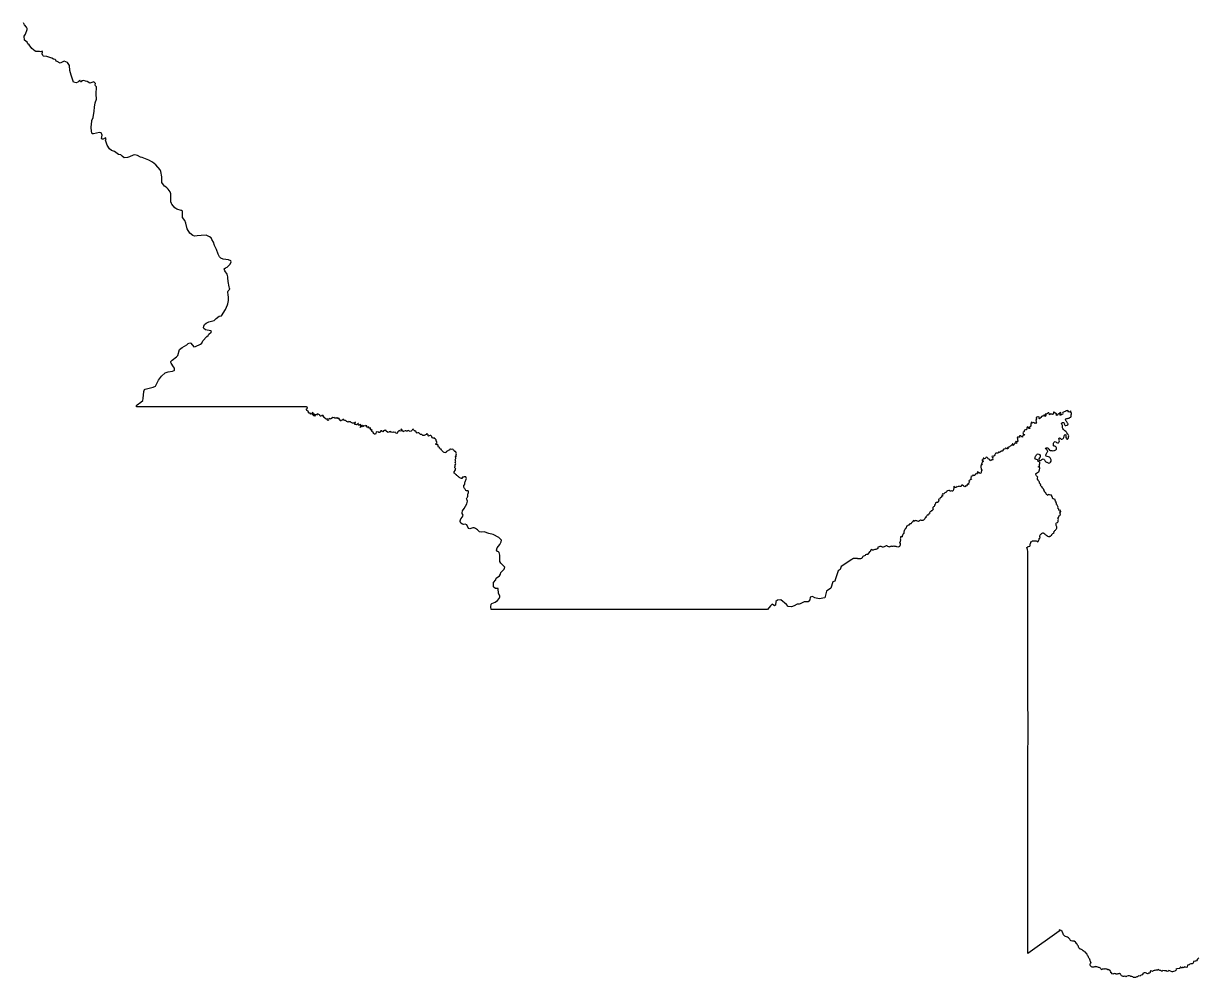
# Model space of a CAD drawing. Extents: x -74 to -34.8, y -33.8 to 5.3.
# Drawn here: x -73.54 to -70.125, y -11.07 to -8.297 of the extents above; entities that cross this region are included whole.
import ezdxf

# ---------------------------------------------------------------- set-up
doc = ezdxf.new("R2010")
doc.units = 0
doc.header["$LTSCALE"] = 2
doc.layers.add('UFEBRASIL', color=7, linetype='Continuous')

msp = doc.modelspace()

# ---------------------------------------------------------------- linework, layer by layer
at = {"layer": 'UFEBRASIL'}
msp.add_lwpolyline([(-70.1242, -11.0128), (-70.1266, -11.0152), (-70.1274, -11.0165), (-70.1305, -11.0211), (-70.1335, -11.0219), (-70.1349, -11.0218), (-70.1396, -11.0226), (-70.1396, -11.0246), (-70.1408, -11.0287), (-70.1432, -11.0298), (-70.147, -11.0301), (-70.1504, -11.0304), (-70.152, -11.0323), (-70.1531, -11.0326), (-70.1569, -11.0336), (-70.158, -11.0399), (-70.1598, -11.0409), (-70.1622, -11.0398), (-70.1651, -11.0385), (-70.1664, -11.041), (-70.1682, -11.0408), (-70.1701, -11.0397), (-70.1718, -11.0412), (-70.1747, -11.041), (-70.1761, -11.0391), (-70.1776, -11.0397), (-70.1794, -11.043), (-70.1814, -11.0436), (-70.1882, -11.0441), (-70.1906, -11.0455), (-70.1897, -11.0476), (-70.1907, -11.0492), (-70.1927, -11.0504), (-70.1938, -11.0509), (-70.1978, -11.0524), (-70.2007, -11.0533), (-70.2014, -11.053), (-70.2059, -11.051), (-70.2084, -11.0505), (-70.2113, -11.0495), (-70.2133, -11.051), (-70.2154, -11.0517), (-70.218, -11.0498), (-70.22, -11.0497), (-70.2227, -11.0505), (-70.2237, -11.0503), (-70.2286, -11.049), (-70.23, -11.0511), (-70.2322, -11.0508), (-70.2345, -11.0494), (-70.2367, -11.0493), (-70.239, -11.0486), (-70.2404, -11.047), (-70.2418, -11.0463), (-70.2444, -11.0481), (-70.246, -11.0487), (-70.2488, -11.0487), (-70.2515, -11.049), (-70.2539, -11.0495), (-70.2562, -11.0501), (-70.2587, -11.0522), (-70.2605, -11.051), (-70.264, -11.0503), (-70.2649, -11.0522), (-70.2655, -11.0548), (-70.2676, -11.0569), (-70.2698, -11.0569), (-70.2709, -11.0587), (-70.2719, -11.0588), (-70.2752, -11.0578), (-70.276, -11.0571), (-70.2792, -11.0559), (-70.282, -11.0558), (-70.2831, -11.0562), (-70.2864, -11.0578), (-70.2869, -11.0586), (-70.2888, -11.0614), (-70.2912, -11.0624), (-70.2932, -11.0637), (-70.2944, -11.0655), (-70.2978, -11.0648), (-70.3004, -11.0661), (-70.3023, -11.0679), (-70.3036, -11.068), (-70.3075, -11.0694), (-70.3108, -11.0695), (-70.3137, -11.0691), (-70.3156, -11.0677), (-70.3181, -11.0671), (-70.3214, -11.0669), (-70.3229, -11.0656), (-70.3251, -11.065), (-70.3277, -11.0647), (-70.3291, -11.0647), (-70.3332, -11.0655), (-70.3351, -11.0672), (-70.3364, -11.0668), (-70.3391, -11.0659), (-70.3415, -11.0663), (-70.344, -11.0662), (-70.346, -11.0652), (-70.3485, -11.0646), (-70.3494, -11.063), (-70.3505, -11.0616), (-70.3517, -11.0594), (-70.354, -11.0583), (-70.3567, -11.0588), (-70.359, -11.0593), (-70.3613, -11.0597), (-70.3638, -11.0598), (-70.3653, -11.0588), (-70.3667, -11.0585), (-70.3697, -11.058), (-70.372, -11.059), (-70.374, -11.0595), (-70.3753, -11.0584), (-70.3773, -11.0564), (-70.3795, -11.0556), (-70.3797, -11.0533), (-70.381, -11.0517), (-70.382, -11.0495), (-70.3831, -11.0479), (-70.3851, -11.0467), (-70.3871, -11.0473), (-70.3881, -11.0469), (-70.391, -11.0451), (-70.393, -11.0452), (-70.3954, -11.0448), (-70.3978, -11.0457), (-70.3993, -11.0442), (-70.4014, -11.0453), (-70.4043, -11.0456), (-70.4057, -11.0469), (-70.4068, -11.0465), (-70.4087, -11.0439), (-70.4099, -11.0425), (-70.4112, -11.0414), (-70.4134, -11.0402), (-70.4154, -11.0409), (-70.4175, -11.0399), (-70.4202, -11.0383), (-70.4222, -11.0382), (-70.4235, -11.0376), (-70.4254, -11.0381), (-70.4269, -11.0381), (-70.4291, -11.0394), (-70.4312, -11.0391), (-70.4335, -11.0392), (-70.4357, -11.0388), (-70.4378, -11.0369), (-70.4389, -11.0357), (-70.44, -11.0324), (-70.4395, -11.0312), (-70.4385, -11.0285), (-70.437, -11.0264), (-70.4382, -11.0243), (-70.4384, -11.0236), (-70.44, -11.0196), (-70.4407, -11.0178), (-70.4411, -11.0162), (-70.4421, -11.0141), (-70.4435, -11.0121), (-70.4444, -11.0101), (-70.4455, -11.0077), (-70.4471, -11.0054), (-70.4479, -11.0038), (-70.4486, -11.002), (-70.4508, -10.9984), (-70.453, -10.9958), (-70.4557, -10.9946), (-70.4569, -10.9938), (-70.4596, -10.9918), (-70.4614, -10.9907), (-70.4632, -10.9896), (-70.4664, -10.9873), (-70.469, -10.987), (-70.4716, -10.9843), (-70.4728, -10.9829), (-70.4732, -10.9803), (-70.474, -10.9784), (-70.476, -10.9754), (-70.4774, -10.9731), (-70.4793, -10.9708), (-70.4809, -10.9681), (-70.4824, -10.9669), (-70.4863, -10.9639), (-70.4887, -10.9642), (-70.4908, -10.9637), (-70.4944, -10.9631), (-70.4967, -10.9618), (-70.498, -10.9599), (-70.499, -10.9578), (-70.5007, -10.9563), (-70.5024, -10.9547), (-70.5051, -10.9523), (-70.5085, -10.9518), (-70.5116, -10.9506), (-70.5137, -10.9492), (-70.5173, -10.9454), (-70.5185, -10.9431), (-70.5201, -10.9375), (-70.5211, -10.9354), (-70.5245, -10.9331), (-70.5265, -10.9319), (-70.5279, -10.9316), (-70.5294, -10.9311), (-70.5301, -10.9348), (-70.621, -10.9996), (-70.6209, -10.9107), (-70.6209, -10.8215), (-70.6209, -10.8111), (-70.6209, -10.7148), (-70.6209, -10.7064), (-70.6206, -10.5074), (-70.6206, -10.5), (-70.6205, -10.425), (-70.6203, -10.3636), (-70.6211, -10.2284), (-70.6209, -10.0955), (-70.6206, -10.0815), (-70.6206, -10.0793), (-70.6211, -9.8309), (-70.622, -9.8271), (-70.6222, -9.8261), (-70.6224, -9.8233), (-70.6236, -9.8204), (-70.6216, -9.8192), (-70.6198, -9.8174), (-70.6188, -9.817), (-70.6148, -9.8161), (-70.6144, -9.8146), (-70.6142, -9.8101), (-70.6128, -9.8084), (-70.6126, -9.8059), (-70.6117, -9.8039), (-70.6095, -9.8021), (-70.6069, -9.8007), (-70.6043, -9.8003), (-70.6001, -9.8003), (-70.5968, -9.801), (-70.5951, -9.802), (-70.5928, -9.8036), (-70.5907, -9.803), (-70.5899, -9.8011), (-70.5891, -9.7981), (-70.5881, -9.7964), (-70.5875, -9.7942), (-70.5856, -9.7932), (-70.5852, -9.7903), (-70.5856, -9.7886), (-70.5857, -9.7861), (-70.584, -9.7825), (-70.5822, -9.7809), (-70.5807, -9.7795), (-70.5789, -9.7786), (-70.5777, -9.7772), (-70.5759, -9.7774), (-70.5741, -9.7786), (-70.5717, -9.7805), (-70.5707, -9.7822), (-70.569, -9.7834), (-70.5663, -9.785), (-70.5643, -9.7856), (-70.5632, -9.7872), (-70.5607, -9.7885), (-70.559, -9.7889), (-70.5566, -9.7873), (-70.5545, -9.7866), (-70.5533, -9.785), (-70.5515, -9.7837), (-70.5509, -9.7824), (-70.5478, -9.779), (-70.5466, -9.7784), (-70.5447, -9.777), (-70.5451, -9.7748), (-70.5433, -9.7729), (-70.5419, -9.771), (-70.5402, -9.7698), (-70.539, -9.7673), (-70.5373, -9.7659), (-70.5361, -9.7642), (-70.5362, -9.7622), (-70.5362, -9.7597), (-70.5373, -9.7578), (-70.5384, -9.7558), (-70.5388, -9.7536), (-70.5391, -9.7517), (-70.5387, -9.7493), (-70.5373, -9.7484), (-70.5348, -9.747), (-70.5335, -9.7456), (-70.5318, -9.7444), (-70.5326, -9.7422), (-70.5323, -9.7401), (-70.5316, -9.7382), (-70.5326, -9.7362), (-70.534, -9.7346), (-70.533, -9.7327), (-70.531, -9.732), (-70.531, -9.7302), (-70.5293, -9.7286), (-70.5288, -9.7264), (-70.5269, -9.7256), (-70.5259, -9.7236), (-70.527, -9.7218), (-70.5272, -9.7196), (-70.5286, -9.7173), (-70.5272, -9.7155), (-70.5254, -9.7159), (-70.5257, -9.713), (-70.5272, -9.7118), (-70.5288, -9.7123), (-70.5307, -9.7114), (-70.5306, -9.7086), (-70.5329, -9.7064), (-70.5337, -9.7061), (-70.5331, -9.7027), (-70.5333, -9.701), (-70.5346, -9.6988), (-70.5351, -9.6966), (-70.5367, -9.6952), (-70.5374, -9.6946), (-70.5377, -9.6918), (-70.5384, -9.6892), (-70.5389, -9.6879), (-70.5404, -9.6849), (-70.5412, -9.6828), (-70.5418, -9.6808), (-70.5439, -9.6798), (-70.5461, -9.6783), (-70.5477, -9.6789), (-70.5491, -9.6763), (-70.5495, -9.6742), (-70.5511, -9.6717), (-70.5508, -9.6698), (-70.5525, -9.6676), (-70.5542, -9.6679), (-70.5565, -9.6668), (-70.5584, -9.6678), (-70.5595, -9.666), (-70.5616, -9.6668), (-70.5631, -9.6685), (-70.5651, -9.6672), (-70.5662, -9.6659), (-70.5677, -9.6637), (-70.5687, -9.6615), (-70.5704, -9.66), (-70.5711, -9.658), (-70.5729, -9.6566), (-70.5728, -9.6548), (-70.5746, -9.654), (-70.5741, -9.6522), (-70.5747, -9.6503), (-70.5762, -9.6495), (-70.5775, -9.648), (-70.5787, -9.6468), (-70.579, -9.6437), (-70.5808, -9.6426), (-70.5823, -9.6413), (-70.5842, -9.6403), (-70.5846, -9.6384), (-70.5831, -9.6371), (-70.5854, -9.6348), (-70.5868, -9.633), (-70.587, -9.6299), (-70.5883, -9.6285), (-70.5887, -9.6268), (-70.5907, -9.6255), (-70.5911, -9.6233), (-70.5928, -9.622), (-70.593, -9.6209), (-70.5927, -9.6175), (-70.5918, -9.6152), (-70.5925, -9.6143), (-70.5958, -9.6118), (-70.5969, -9.6096), (-70.5971, -9.6076), (-70.5974, -9.6051), (-70.597, -9.6048), (-70.5939, -9.6042), (-70.5941, -9.6025), (-70.5923, -9.6023), (-70.5911, -9.6011), (-70.5889, -9.5997), (-70.5878, -9.5972), (-70.5873, -9.5947), (-70.5872, -9.5924), (-70.5858, -9.5905), (-70.5857, -9.5882), (-70.587, -9.5863), (-70.5902, -9.5865), (-70.5901, -9.5848), (-70.5872, -9.5844), (-70.5868, -9.5826), (-70.5867, -9.5802), (-70.587, -9.579), (-70.5859, -9.5759), (-70.5859, -9.5731), (-70.5877, -9.5709), (-70.5898, -9.5698), (-70.5918, -9.5675), (-70.5932, -9.5656), (-70.5955, -9.5639), (-70.5981, -9.5635), (-70.6001, -9.5622), (-70.5997, -9.5602), (-70.5993, -9.558), (-70.5983, -9.5548), (-70.5969, -9.5524), (-70.5952, -9.5503), (-70.5935, -9.5489), (-70.5905, -9.5479), (-70.5891, -9.5484), (-70.587, -9.5498), (-70.5854, -9.5522), (-70.5847, -9.5545), (-70.5854, -9.5572), (-70.5869, -9.5592), (-70.5887, -9.5622), (-70.5892, -9.5646), (-70.5882, -9.5663), (-70.5861, -9.5671), (-70.584, -9.5671), (-70.582, -9.5661), (-70.5802, -9.5647), (-70.5766, -9.5627), (-70.5745, -9.5632), (-70.573, -9.5644), (-70.5722, -9.5657), (-70.5704, -9.5687), (-70.5686, -9.5707), (-70.5667, -9.572), (-70.5655, -9.5725), (-70.5595, -9.5746), (-70.5572, -9.5741), (-70.5559, -9.5727), (-70.5551, -9.5719), (-70.5533, -9.5695), (-70.5531, -9.5684), (-70.5532, -9.5655), (-70.5537, -9.5633), (-70.5555, -9.5594), (-70.5567, -9.558), (-70.5583, -9.5572), (-70.5609, -9.5566), (-70.565, -9.556), (-70.5672, -9.555), (-70.5685, -9.553), (-70.5686, -9.5513), (-70.5679, -9.5488), (-70.5669, -9.547), (-70.5654, -9.5446), (-70.5647, -9.5425), (-70.5629, -9.541), (-70.5634, -9.5389), (-70.5642, -9.5369), (-70.5658, -9.5355), (-70.5679, -9.5346), (-70.5699, -9.5322), (-70.5686, -9.5307), (-70.5668, -9.53), (-70.5634, -9.5299), (-70.5622, -9.5317), (-70.5608, -9.5332), (-70.5601, -9.5341), (-70.5578, -9.5371), (-70.5557, -9.5381), (-70.5533, -9.5383), (-70.5509, -9.5386), (-70.549, -9.5389), (-70.5456, -9.5385), (-70.543, -9.5377), (-70.5396, -9.5359), (-70.5377, -9.5338), (-70.5371, -9.5318), (-70.5373, -9.53), (-70.5381, -9.5283), (-70.54, -9.5266), (-70.5423, -9.5254), (-70.5441, -9.5253), (-70.5463, -9.5241), (-70.5466, -9.5216), (-70.5467, -9.519), (-70.5463, -9.517), (-70.5453, -9.5147), (-70.5438, -9.5129), (-70.5417, -9.5123), (-70.5395, -9.5129), (-70.5371, -9.5144), (-70.5342, -9.5155), (-70.5319, -9.5155), (-70.5303, -9.5143), (-70.5294, -9.5125), (-70.5291, -9.51), (-70.5294, -9.5081), (-70.5296, -9.5066), (-70.5303, -9.5033), (-70.5289, -9.5017), (-70.5266, -9.5018), (-70.5257, -9.5035), (-70.5239, -9.5052), (-70.5218, -9.5052), (-70.519, -9.5041), (-70.5174, -9.5025), (-70.5158, -9.5), (-70.5156, -9.4969), (-70.5145, -9.4935), (-70.5123, -9.4917), (-70.5107, -9.4924), (-70.5104, -9.4949), (-70.5107, -9.4975), (-70.5101, -9.5), (-70.5085, -9.5029), (-70.507, -9.5051), (-70.5051, -9.5048), (-70.5038, -9.5029), (-70.5031, -9.5011), (-70.5027, -9.4985), (-70.502, -9.4959), (-70.5026, -9.4934), (-70.5033, -9.4923), (-70.5045, -9.4907), (-70.5075, -9.4868), (-70.5087, -9.4852), (-70.5108, -9.4831), (-70.5129, -9.4808), (-70.515, -9.4792), (-70.5171, -9.4773), (-70.5195, -9.4746), (-70.5205, -9.4721), (-70.5205, -9.471), (-70.5205, -9.4683), (-70.5204, -9.4651), (-70.5219, -9.4617), (-70.5229, -9.4591), (-70.5213, -9.4577), (-70.5198, -9.4572), (-70.5171, -9.4569), (-70.5147, -9.4583), (-70.5149, -9.4604), (-70.5147, -9.4627), (-70.5136, -9.4648), (-70.5123, -9.4652), (-70.5101, -9.4651), (-70.5066, -9.4648), (-70.5049, -9.4635), (-70.5039, -9.4609), (-70.5052, -9.4587), (-70.5066, -9.457), (-70.5079, -9.455), (-70.5093, -9.453), (-70.5103, -9.4512), (-70.5114, -9.4481), (-70.5101, -9.4457), (-70.5077, -9.4452), (-70.5055, -9.445), (-70.5032, -9.4445), (-70.5009, -9.4439), (-70.4983, -9.4427), (-70.4963, -9.441), (-70.4947, -9.4386), (-70.4945, -9.4363), (-70.4944, -9.4338), (-70.4942, -9.4323), (-70.4941, -9.4289), (-70.4959, -9.4276), (-70.495, -9.4255), (-70.4961, -9.4235), (-70.4974, -9.4248), (-70.4988, -9.4256), (-70.5016, -9.4265), (-70.5036, -9.4255), (-70.5028, -9.4232), (-70.5053, -9.4222), (-70.5074, -9.4231), (-70.5091, -9.4233), (-70.5112, -9.4241), (-70.5123, -9.4251), (-70.5155, -9.426), (-70.5167, -9.4272), (-70.5192, -9.4277), (-70.5199, -9.4296), (-70.519, -9.4318), (-70.5204, -9.4334), (-70.5238, -9.434), (-70.525, -9.436), (-70.5268, -9.435), (-70.5271, -9.4325), (-70.5254, -9.4308), (-70.5244, -9.4285), (-70.5266, -9.4274), (-70.5283, -9.43), (-70.5304, -9.4312), (-70.5328, -9.4329), (-70.5341, -9.4341), (-70.5366, -9.4362), (-70.538, -9.4353), (-70.5369, -9.433), (-70.5378, -9.4311), (-70.5398, -9.4304), (-70.5425, -9.4291), (-70.544, -9.4267), (-70.5462, -9.4264), (-70.5466, -9.4274), (-70.5466, -9.4294), (-70.5477, -9.4325), (-70.5495, -9.4339), (-70.5506, -9.4324), (-70.5526, -9.433), (-70.5541, -9.4316), (-70.556, -9.4322), (-70.5574, -9.4341), (-70.5577, -9.4325), (-70.5592, -9.431), (-70.5597, -9.4289), (-70.5619, -9.4288), (-70.5627, -9.4308), (-70.5648, -9.4305), (-70.566, -9.4321), (-70.5672, -9.433), (-70.5701, -9.4326), (-70.5696, -9.434), (-70.5688, -9.4371), (-70.5705, -9.439), (-70.5712, -9.4379), (-70.5724, -9.4354), (-70.5745, -9.4351), (-70.5755, -9.4376), (-70.5773, -9.4383), (-70.5795, -9.4381), (-70.581, -9.4395), (-70.5832, -9.4419), (-70.5853, -9.4437), (-70.5871, -9.4457), (-70.5889, -9.4446), (-70.5871, -9.4435), (-70.5878, -9.4417), (-70.5905, -9.4403), (-70.5922, -9.44), (-70.5947, -9.4411), (-70.5963, -9.4427), (-70.5964, -9.4453), (-70.5951, -9.4459), (-70.596, -9.4468), (-70.5966, -9.4484), (-70.5974, -9.4509), (-70.596, -9.4524), (-70.5963, -9.4542), (-70.5964, -9.4562), (-70.5957, -9.4581), (-70.5976, -9.4597), (-70.5991, -9.4578), (-70.6006, -9.4592), (-70.6023, -9.4581), (-70.6045, -9.4564), (-70.6054, -9.4586), (-70.6073, -9.4578), (-70.6095, -9.456), (-70.6115, -9.4568), (-70.611, -9.4593), (-70.6117, -9.4609), (-70.6126, -9.4629), (-70.6121, -9.4648), (-70.6117, -9.4676), (-70.6128, -9.4681), (-70.6162, -9.47), (-70.6161, -9.4712), (-70.6152, -9.4742), (-70.6171, -9.474), (-70.619, -9.4714), (-70.6209, -9.4694), (-70.6225, -9.47), (-70.6236, -9.4722), (-70.6236, -9.4743), (-70.624, -9.4765), (-70.6254, -9.4779), (-70.6275, -9.4783), (-70.6309, -9.4789), (-70.6317, -9.4806), (-70.6315, -9.4823), (-70.6323, -9.485), (-70.6347, -9.4851), (-70.6354, -9.487), (-70.6348, -9.4892), (-70.633, -9.491), (-70.631, -9.4918), (-70.6312, -9.4938), (-70.6333, -9.4942), (-70.6351, -9.494), (-70.6362, -9.4974), (-70.6361, -9.4998), (-70.638, -9.4986), (-70.6392, -9.4975), (-70.6413, -9.4957), (-70.6438, -9.4953), (-70.6459, -9.4961), (-70.6448, -9.4975), (-70.644, -9.4998), (-70.6459, -9.4991), (-70.649, -9.499), (-70.6508, -9.4995), (-70.6522, -9.5008), (-70.6505, -9.5036), (-70.6504, -9.5071), (-70.6501, -9.5102), (-70.651, -9.5125), (-70.6529, -9.5137), (-70.6538, -9.5122), (-70.6548, -9.5112), (-70.6565, -9.5142), (-70.6551, -9.5152), (-70.6538, -9.5173), (-70.6555, -9.5171), (-70.6576, -9.5157), (-70.659, -9.5172), (-70.6606, -9.5206), (-70.6623, -9.5226), (-70.6635, -9.5241), (-70.6641, -9.5213), (-70.6635, -9.5184), (-70.6652, -9.5192), (-70.666, -9.521), (-70.6681, -9.5222), (-70.67, -9.5243), (-70.6718, -9.5257), (-70.6733, -9.5266), (-70.674, -9.5273), (-70.6761, -9.5287), (-70.6773, -9.5287), (-70.6807, -9.5305), (-70.6783, -9.5313), (-70.6789, -9.5331), (-70.6811, -9.5335), (-70.6825, -9.5323), (-70.6847, -9.5312), (-70.6858, -9.5318), (-70.688, -9.5337), (-70.6882, -9.5353), (-70.6913, -9.5343), (-70.6928, -9.5353), (-70.6928, -9.5361), (-70.6935, -9.5387), (-70.6954, -9.5398), (-70.6981, -9.5398), (-70.7002, -9.5406), (-70.7016, -9.5438), (-70.703, -9.5431), (-70.7054, -9.5422), (-70.7058, -9.5443), (-70.7063, -9.545), (-70.7092, -9.546), (-70.7112, -9.5461), (-70.7135, -9.5455), (-70.7151, -9.5467), (-70.7167, -9.5511), (-70.7187, -9.5538), (-70.7209, -9.5546), (-70.7223, -9.556), (-70.7247, -9.5547), (-70.7254, -9.5562), (-70.7231, -9.5568), (-70.7228, -9.5586), (-70.7239, -9.561), (-70.7226, -9.5629), (-70.7248, -9.566), (-70.7267, -9.5655), (-70.7283, -9.5669), (-70.7306, -9.5679), (-70.731, -9.5651), (-70.734, -9.5635), (-70.7363, -9.5622), (-70.7371, -9.5601), (-70.739, -9.558), (-70.7422, -9.5578), (-70.7429, -9.5597), (-70.7449, -9.561), (-70.7472, -9.5622), (-70.749, -9.5607), (-70.7507, -9.5602), (-70.7509, -9.5606), (-70.7513, -9.564), (-70.7521, -9.5655), (-70.7547, -9.567), (-70.7531, -9.5676), (-70.7514, -9.5677), (-70.75, -9.5692), (-70.7525, -9.5713), (-70.7539, -9.5736), (-70.7552, -9.5762), (-70.753, -9.579), (-70.7544, -9.5791), (-70.7572, -9.5797), (-70.7559, -9.5826), (-70.7571, -9.583), (-70.7572, -9.584), (-70.7571, -9.5856), (-70.7574, -9.5879), (-70.756, -9.5898), (-70.7561, -9.5928), (-70.7548, -9.5955), (-70.7558, -9.5983), (-70.7567, -9.6001), (-70.7569, -9.6023), (-70.7573, -9.604), (-70.7595, -9.6047), (-70.7615, -9.6031), (-70.7641, -9.6021), (-70.7671, -9.6), (-70.7677, -9.6021), (-70.7664, -9.6044), (-70.7673, -9.6064), (-70.7698, -9.6059), (-70.774, -9.607), (-70.7743, -9.6091), (-70.776, -9.611), (-70.7774, -9.6105), (-70.7799, -9.6093), (-70.782, -9.6115), (-70.7838, -9.6125), (-70.7867, -9.6137), (-70.786, -9.6158), (-70.7868, -9.6177), (-70.7872, -9.6196), (-70.7851, -9.6202), (-70.7848, -9.6223), (-70.7864, -9.6213), (-70.7876, -9.6227), (-70.7893, -9.624), (-70.7917, -9.6252), (-70.7922, -9.6276), (-70.79, -9.6292), (-70.791, -9.6313), (-70.7925, -9.6322), (-70.7936, -9.6336), (-70.7931, -9.6373), (-70.7954, -9.6358), (-70.7965, -9.6361), (-70.7987, -9.6405), (-70.8002, -9.6413), (-70.8022, -9.641), (-70.8042, -9.6436), (-70.8056, -9.6426), (-70.8078, -9.6412), (-70.8107, -9.6392), (-70.8133, -9.6389), (-70.8137, -9.6412), (-70.8153, -9.6424), (-70.8169, -9.6426), (-70.8187, -9.6432), (-70.8212, -9.6419), (-70.8226, -9.643), (-70.825, -9.6439), (-70.8273, -9.6431), (-70.8278, -9.6444), (-70.8288, -9.6456), (-70.8317, -9.6457), (-70.8338, -9.6436), (-70.8359, -9.6422), (-70.8357, -9.6438), (-70.8356, -9.6461), (-70.8363, -9.6487), (-70.8367, -9.6502), (-70.8369, -9.6529), (-70.8385, -9.6559), (-70.8411, -9.6563), (-70.8426, -9.655), (-70.8452, -9.6565), (-70.8468, -9.6561), (-70.8481, -9.6544), (-70.8507, -9.654), (-70.8544, -9.6557), (-70.8562, -9.6567), (-70.8572, -9.6584), (-70.8578, -9.6599), (-70.8606, -9.6604), (-70.8623, -9.6615), (-70.8641, -9.6635), (-70.866, -9.6648), (-70.8689, -9.6643), (-70.87, -9.6664), (-70.8691, -9.6687), (-70.8685, -9.6704), (-70.8715, -9.6712), (-70.8722, -9.6742), (-70.8741, -9.6744), (-70.8757, -9.676), (-70.8768, -9.6779), (-70.8773, -9.6802), (-70.8793, -9.6797), (-70.8805, -9.6808), (-70.8799, -9.6832), (-70.8814, -9.6847), (-70.8803, -9.6861), (-70.8807, -9.6876), (-70.8831, -9.6892), (-70.8849, -9.689), (-70.8874, -9.6888), (-70.8888, -9.6905), (-70.8894, -9.6926), (-70.8904, -9.6944), (-70.8917, -9.6968), (-70.8918, -9.6986), (-70.8932, -9.7005), (-70.8946, -9.7019), (-70.897, -9.7033), (-70.8974, -9.7063), (-70.8973, -9.7075), (-70.896, -9.7094), (-70.8977, -9.7116), (-70.8995, -9.7132), (-70.9016, -9.7133), (-70.9031, -9.715), (-70.9045, -9.7164), (-70.9063, -9.7179), (-70.9056, -9.7198), (-70.9072, -9.7208), (-70.9086, -9.7225), (-70.9098, -9.7248), (-70.9107, -9.7265), (-70.9114, -9.7252), (-70.9131, -9.7261), (-70.9141, -9.7282), (-70.9157, -9.7292), (-70.9171, -9.7309), (-70.9178, -9.7333), (-70.919, -9.734), (-70.9207, -9.7367), (-70.9225, -9.7382), (-70.9228, -9.7393), (-70.924, -9.7406), (-70.9258, -9.7416), (-70.9279, -9.7416), (-70.9301, -9.7415), (-70.933, -9.7409), (-70.9356, -9.7422), (-70.9373, -9.7434), (-70.9391, -9.744), (-70.9412, -9.7432), (-70.9433, -9.7424), (-70.9458, -9.7422), (-70.9481, -9.742), (-70.9492, -9.7437), (-70.9507, -9.7434), (-70.9522, -9.7419), (-70.9542, -9.7425), (-70.955, -9.7456), (-70.9574, -9.7465), (-70.959, -9.7484), (-70.9602, -9.7502), (-70.9611, -9.7525), (-70.9623, -9.7515), (-70.9637, -9.7512), (-70.9653, -9.7527), (-70.9655, -9.7549), (-70.9675, -9.7553), (-70.9695, -9.7558), (-70.9702, -9.7575), (-70.9716, -9.758), (-70.9738, -9.7584), (-70.9748, -9.7616), (-70.9756, -9.7646), (-70.9777, -9.7661), (-70.9787, -9.7683), (-70.9803, -9.7706), (-70.9807, -9.7726), (-70.981, -9.7749), (-70.9817, -9.777), (-70.9817, -9.779), (-70.9831, -9.7807), (-70.9845, -9.7823), (-70.9852, -9.7853), (-70.9857, -9.7869), (-70.9858, -9.789), (-70.9878, -9.7897), (-70.9891, -9.7882), (-70.9911, -9.7887), (-70.9909, -9.7908), (-70.9907, -9.7927), (-70.9918, -9.7952), (-70.9913, -9.797), (-70.9913, -9.7994), (-70.9916, -9.8014), (-70.9922, -9.8036), (-70.9938, -9.805), (-70.9936, -9.8055), (-70.9916, -9.8087), (-70.9915, -9.8114), (-70.9915, -9.8126), (-70.9928, -9.8154), (-70.9937, -9.8171), (-70.9961, -9.8177), (-70.9988, -9.8188), (-71.0013, -9.8179), (-71.0032, -9.8167), (-71.0056, -9.8172), (-71.007, -9.8171), (-71.0096, -9.8162), (-71.0107, -9.8164), (-71.0136, -9.8175), (-71.0161, -9.817), (-71.0178, -9.8162), (-71.0198, -9.8169), (-71.021, -9.8186), (-71.023, -9.8181), (-71.0248, -9.818), (-71.0273, -9.8173), (-71.0289, -9.8162), (-71.0307, -9.815), (-71.0329, -9.815), (-71.0349, -9.8161), (-71.0366, -9.8175), (-71.0385, -9.8181), (-71.0409, -9.819), (-71.0434, -9.8192), (-71.0452, -9.8178), (-71.0473, -9.8173), (-71.0495, -9.8168), (-71.0515, -9.8168), (-71.0534, -9.8179), (-71.0565, -9.8195), (-71.0567, -9.8215), (-71.0573, -9.823), (-71.0598, -9.8247), (-71.0623, -9.8254), (-71.0639, -9.8254), (-71.0657, -9.8259), (-71.0682, -9.827), (-71.0704, -9.8277), (-71.0727, -9.8274), (-71.0744, -9.8262), (-71.076, -9.8272), (-71.0777, -9.8277), (-71.0784, -9.8302), (-71.0795, -9.8314), (-71.0812, -9.8329), (-71.0826, -9.8355), (-71.0839, -9.8367), (-71.086, -9.8397), (-71.0873, -9.8399), (-71.0901, -9.8405), (-71.0929, -9.8416), (-71.094, -9.843), (-71.096, -9.8442), (-71.0986, -9.8452), (-71.1002, -9.8461), (-71.1016, -9.8483), (-71.1022, -9.8501), (-71.103, -9.8521), (-71.1055, -9.8524), (-71.1072, -9.8526), (-71.1098, -9.8531), (-71.1136, -9.8527), (-71.1152, -9.8525), (-71.1164, -9.8524), (-71.1202, -9.8517), (-71.1224, -9.8515), (-71.1255, -9.8517), (-71.129, -9.8523), (-71.1299, -9.8525), (-71.1324, -9.8549), (-71.163, -9.8753), (-71.1662, -9.884), (-71.1717, -9.8881), (-71.1801, -9.9108), (-71.1814, -9.9175), (-71.1874, -9.9197), (-71.1939, -9.9382), (-71.2057, -9.9472), (-71.2108, -9.9664), (-71.2275, -9.9693), (-71.2404, -9.9665), (-71.2466, -9.962), (-71.2531, -9.9639), (-71.2547, -9.9717), (-71.2591, -9.9781), (-71.2711, -9.9783), (-71.2823, -9.984), (-71.2855, -9.9851), (-71.2916, -9.9849), (-71.2997, -9.9892), (-71.308, -9.992), (-71.3177, -9.9912), (-71.3226, -9.9857), (-71.3389, -9.972), (-71.3485, -9.9731), (-71.3529, -9.9766), (-71.3547, -9.988), (-71.3574, -9.9895), (-71.364, -9.985), (-71.3689, -9.9897), (-71.3774, -10), (-71.4319, -10), (-71.5856, -10), (-71.6582, -10), (-71.6772, -10), (-71.6803, -10), (-71.7192, -10), (-71.7922, -10), (-71.8372, -10), (-71.9708, -10), (-72.0239, -10), (-72.1805, -10), (-72.1816, -9.992), (-72.1807, -9.9848), (-72.1789, -9.9831), (-72.1696, -9.9787), (-72.1624, -9.9741), (-72.1575, -9.9686), (-72.1557, -9.9636), (-72.1558, -9.9605), (-72.1599, -9.9534), (-72.1607, -9.9395), (-72.1683, -9.9392), (-72.1725, -9.936), (-72.1736, -9.9339), (-72.1744, -9.9288), (-72.1741, -9.9216), (-72.1674, -9.9143), (-72.1663, -9.9095), (-72.1567, -9.9022), (-72.154, -9.8978), (-72.1524, -9.893), (-72.1428, -9.8826), (-72.1407, -9.8775), (-72.1522, -9.8653), (-72.1551, -9.8605), (-72.156, -9.8549), (-72.1551, -9.8422), (-72.1576, -9.8348), (-72.1594, -9.8324), (-72.1621, -9.8317), (-72.1655, -9.828), (-72.1638, -9.8205), (-72.1553, -9.8116), (-72.1517, -9.804), (-72.151, -9.7989), (-72.1529, -9.7968), (-72.158, -9.7912), (-72.1753, -9.7819), (-72.1871, -9.7795), (-72.2014, -9.774), (-72.2091, -9.7754), (-72.2145, -9.774), (-72.2209, -9.7687), (-72.2263, -9.7651), (-72.2304, -9.7633), (-72.2341, -9.7632), (-72.2432, -9.7657), (-72.2454, -9.7646), (-72.2486, -9.7605), (-72.2516, -9.7538), (-72.2562, -9.7522), (-72.2616, -9.7529), (-72.2643, -9.7523), (-72.2687, -9.7494), (-72.2709, -9.7448), (-72.2707, -9.7422), (-72.269, -9.7371), (-72.2641, -9.7309), (-72.2619, -9.7261), (-72.2647, -9.7216), (-72.2651, -9.7189), (-72.2639, -9.7131), (-72.2595, -9.7065), (-72.2512, -9.6931), (-72.2498, -9.6855), (-72.2503, -9.6828), (-72.2526, -9.6787), (-72.2501, -9.675), (-72.2493, -9.6733), (-72.2487, -9.6706), (-72.249, -9.6684), (-72.2487, -9.6654), (-72.2476, -9.6628), (-72.2468, -9.6606), (-72.2462, -9.6572), (-72.2478, -9.6556), (-72.2499, -9.6553), (-72.2523, -9.6555), (-72.2544, -9.6541), (-72.255, -9.652), (-72.2565, -9.6506), (-72.2579, -9.6485), (-72.2588, -9.6464), (-72.2601, -9.645), (-72.2602, -9.6431), (-72.2605, -9.6409), (-72.2598, -9.6392), (-72.2578, -9.6377), (-72.2572, -9.6354), (-72.2577, -9.633), (-72.2574, -9.6309), (-72.2564, -9.6288), (-72.2557, -9.6264), (-72.2543, -9.6244), (-72.2532, -9.6217), (-72.2529, -9.6196), (-72.2532, -9.6175), (-72.2548, -9.6149), (-72.2571, -9.6147), (-72.2597, -9.6143), (-72.2614, -9.6154), (-72.2641, -9.6152), (-72.2647, -9.6167), (-72.2654, -9.6195), (-72.2672, -9.6198), (-72.2698, -9.6189), (-72.2715, -9.6176), (-72.2737, -9.6163), (-72.2752, -9.6146), (-72.2767, -9.6133), (-72.2784, -9.6117), (-72.2801, -9.6103), (-72.2812, -9.6084), (-72.2833, -9.6086), (-72.2843, -9.6072), (-72.2854, -9.6062), (-72.287, -9.604), (-72.2888, -9.6012), (-72.2882, -9.5999), (-72.2853, -9.5964), (-72.2846, -9.5947), (-72.2857, -9.5925), (-72.2838, -9.5919), (-72.284, -9.5901), (-72.2862, -9.5886), (-72.286, -9.5868), (-72.2858, -9.584), (-72.2851, -9.5815), (-72.286, -9.5794), (-72.2843, -9.5789), (-72.2838, -9.5769), (-72.2843, -9.5752), (-72.2853, -9.5724), (-72.2834, -9.5712), (-72.2842, -9.5693), (-72.2847, -9.5673), (-72.2854, -9.5651), (-72.2842, -9.5637), (-72.2831, -9.5612), (-72.2831, -9.5591), (-72.2843, -9.5576), (-72.2845, -9.5557), (-72.282, -9.5538), (-72.2835, -9.5525), (-72.2826, -9.5505), (-72.2819, -9.5482), (-72.2825, -9.546), (-72.2827, -9.5437), (-72.283, -9.5416), (-72.2844, -9.5401), (-72.286, -9.5421), (-72.287, -9.5405), (-72.2882, -9.5386), (-72.2898, -9.5369), (-72.2915, -9.5353), (-72.2945, -9.5347), (-72.2965, -9.5348), (-72.2985, -9.5338), (-72.3004, -9.534), (-72.3017, -9.5356), (-72.3022, -9.5372), (-72.3056, -9.5383), (-72.3066, -9.5401), (-72.3087, -9.5397), (-72.3109, -9.5408), (-72.3119, -9.5421), (-72.3125, -9.5447), (-72.313, -9.5446), (-72.3169, -9.5441), (-72.3192, -9.5427), (-72.3216, -9.5411), (-72.3235, -9.5395), (-72.3254, -9.5372), (-72.3262, -9.5342), (-72.3283, -9.5346), (-72.3292, -9.5333), (-72.3299, -9.5312), (-72.3316, -9.5284), (-72.3335, -9.5285), (-72.3345, -9.5267), (-72.3348, -9.5251), (-72.3349, -9.5226), (-72.3364, -9.5207), (-72.3386, -9.522), (-72.3397, -9.5203), (-72.3418, -9.5205), (-72.3413, -9.5186), (-72.3401, -9.5167), (-72.3382, -9.5157), (-72.3387, -9.5136), (-72.3389, -9.5118), (-72.3409, -9.5111), (-72.3407, -9.5091), (-72.3405, -9.5068), (-72.3421, -9.5052), (-72.3455, -9.5037), (-72.3459, -9.5016), (-72.348, -9.5027), (-72.3497, -9.5027), (-72.3524, -9.5009), (-72.353, -9.4988), (-72.3533, -9.4977), (-72.3544, -9.4962), (-72.3565, -9.4945), (-72.3584, -9.4943), (-72.361, -9.4952), (-72.3626, -9.4965), (-72.3638, -9.4953), (-72.3642, -9.4925), (-72.3657, -9.4908), (-72.3682, -9.4889), (-72.3698, -9.4913), (-72.3717, -9.4927), (-72.3737, -9.4935), (-72.3758, -9.4943), (-72.3777, -9.4949), (-72.3794, -9.4943), (-72.381, -9.4923), (-72.3826, -9.4913), (-72.3842, -9.4917), (-72.387, -9.4915), (-72.3879, -9.4896), (-72.3898, -9.4879), (-72.3912, -9.4865), (-72.3937, -9.4867), (-72.3962, -9.4882), (-72.3975, -9.4867), (-72.3985, -9.4838), (-72.3998, -9.4822), (-72.4031, -9.4823), (-72.403, -9.4805), (-72.4041, -9.4786), (-72.406, -9.4799), (-72.4078, -9.4766), (-72.4091, -9.4773), (-72.4107, -9.4791), (-72.412, -9.481), (-72.4136, -9.482), (-72.4158, -9.4827), (-72.4185, -9.4824), (-72.4196, -9.4807), (-72.4216, -9.4799), (-72.4243, -9.4807), (-72.4249, -9.4815), (-72.4272, -9.4821), (-72.4288, -9.4813), (-72.4309, -9.4805), (-72.4322, -9.4821), (-72.4334, -9.481), (-72.435, -9.4817), (-72.4362, -9.4835), (-72.4377, -9.4824), (-72.4392, -9.4813), (-72.4399, -9.4791), (-72.44, -9.4768), (-72.4419, -9.4766), (-72.4435, -9.4792), (-72.4427, -9.4812), (-72.4448, -9.4824), (-72.4465, -9.4812), (-72.4478, -9.4804), (-72.4505, -9.4821), (-72.453, -9.4844), (-72.4532, -9.4865), (-72.4549, -9.4885), (-72.4568, -9.4881), (-72.4589, -9.4869), (-72.4598, -9.485), (-72.4627, -9.4856), (-72.4644, -9.4851), (-72.4654, -9.485), (-72.4678, -9.4857), (-72.4708, -9.4851), (-72.4731, -9.4848), (-72.4738, -9.4824), (-72.475, -9.4837), (-72.4768, -9.4839), (-72.478, -9.4852), (-72.4804, -9.4857), (-72.4818, -9.4846), (-72.4856, -9.4819), (-72.4872, -9.4792), (-72.4893, -9.48), (-72.4915, -9.4799), (-72.4934, -9.4807), (-72.4937, -9.4811), (-72.4957, -9.484), (-72.4972, -9.4829), (-72.4986, -9.4806), (-72.5011, -9.4807), (-72.5026, -9.4819), (-72.503, -9.4844), (-72.5046, -9.4858), (-72.5072, -9.4854), (-72.5096, -9.4842), (-72.5124, -9.4847), (-72.5148, -9.4841), (-72.5154, -9.485), (-72.5164, -9.4885), (-72.517, -9.4911), (-72.5184, -9.4907), (-72.5194, -9.4903), (-72.5226, -9.4887), (-72.5227, -9.4857), (-72.5246, -9.4847), (-72.5276, -9.4826), (-72.5286, -9.4804), (-72.5273, -9.4796), (-72.5265, -9.4783), (-72.5288, -9.4783), (-72.5302, -9.4791), (-72.5313, -9.4761), (-72.5318, -9.4747), (-72.5309, -9.4731), (-72.5325, -9.4728), (-72.5352, -9.473), (-72.536, -9.4721), (-72.5359, -9.4702), (-72.5383, -9.4687), (-72.5383, -9.4712), (-72.5398, -9.4718), (-72.5408, -9.4701), (-72.5423, -9.4692), (-72.5419, -9.4677), (-72.5421, -9.4661), (-72.5446, -9.4651), (-72.5461, -9.4667), (-72.5475, -9.4676), (-72.55, -9.4666), (-72.5522, -9.4663), (-72.5532, -9.4691), (-72.5543, -9.4675), (-72.5549, -9.4655), (-72.5571, -9.4656), (-72.5585, -9.467), (-72.5591, -9.4695), (-72.5613, -9.471), (-72.5606, -9.4692), (-72.5599, -9.4673), (-72.5598, -9.4647), (-72.5606, -9.4627), (-72.5625, -9.4633), (-72.5651, -9.4653), (-72.5665, -9.4643), (-72.5669, -9.462), (-72.5662, -9.4599), (-72.5669, -9.4592), (-72.5695, -9.4619), (-72.5719, -9.4632), (-72.5742, -9.463), (-72.5768, -9.463), (-72.5775, -9.4599), (-72.5761, -9.4581), (-72.5755, -9.4551), (-72.5771, -9.4563), (-72.5782, -9.4583), (-72.5793, -9.4588), (-72.5834, -9.4589), (-72.5855, -9.4576), (-72.5878, -9.4567), (-72.5893, -9.4549), (-72.5923, -9.4546), (-72.5938, -9.4542), (-72.596, -9.4558), (-72.5984, -9.4552), (-72.6013, -9.4535), (-72.6027, -9.4516), (-72.6039, -9.4506), (-72.6063, -9.4514), (-72.6094, -9.4503), (-72.6093, -9.4481), (-72.6124, -9.4485), (-72.6137, -9.4496), (-72.6169, -9.4511), (-72.6181, -9.4518), (-72.6197, -9.4516), (-72.6198, -9.4494), (-72.622, -9.4487), (-72.6216, -9.447), (-72.6228, -9.4452), (-72.6244, -9.4443), (-72.6264, -9.4457), (-72.6271, -9.4435), (-72.6283, -9.4426), (-72.6305, -9.4443), (-72.6333, -9.444), (-72.6356, -9.4444), (-72.6367, -9.4426), (-72.6398, -9.4429), (-72.6416, -9.4417), (-72.6432, -9.4428), (-72.643, -9.4439), (-72.645, -9.4446), (-72.6463, -9.4466), (-72.6479, -9.446), (-72.6519, -9.445), (-72.6527, -9.4463), (-72.654, -9.4504), (-72.6557, -9.451), (-72.6576, -9.4493), (-72.6566, -9.4471), (-72.6575, -9.446), (-72.6608, -9.4467), (-72.6631, -9.4454), (-72.664, -9.4429), (-72.6659, -9.443), (-72.6666, -9.4415), (-72.6676, -9.4407), (-72.6692, -9.4404), (-72.6681, -9.4371), (-72.6695, -9.4365), (-72.673, -9.4361), (-72.6743, -9.4375), (-72.6766, -9.4386), (-72.6778, -9.438), (-72.679, -9.4359), (-72.6801, -9.4349), (-72.6821, -9.4338), (-72.684, -9.4327), (-72.6854, -9.4318), (-72.6863, -9.4346), (-72.6872, -9.435), (-72.6889, -9.4334), (-72.6893, -9.4334), (-72.693, -9.4349), (-72.6922, -9.4369), (-72.6936, -9.438), (-72.696, -9.4371), (-72.6954, -9.4355), (-72.6947, -9.4323), (-72.6952, -9.4322), (-72.6993, -9.4352), (-72.6991, -9.4332), (-72.6977, -9.4309), (-72.6985, -9.4286), (-72.7002, -9.428), (-72.7017, -9.4304), (-72.7034, -9.4325), (-72.7045, -9.4325), (-72.7071, -9.4295), (-72.7093, -9.4294), (-72.7117, -9.4284), (-72.712, -9.425), (-72.7139, -9.4234), (-72.7166, -9.4222), (-72.7165, -9.4201), (-72.7182, -9.4191), (-72.7175, -9.418), (-72.7171, -9.4173), (-72.7156, -9.4162), (-72.7149, -9.4149), (-72.7155, -9.4126), (-72.7174, -9.4116), (-72.7193, -9.4117), (-72.7219, -9.4117), (-72.7358, -9.4117), (-72.7989, -9.4117), (-72.8043, -9.4117), (-72.8195, -9.4117), (-72.9837, -9.4117), (-73.2078, -9.4117), (-73.2119, -9.4117), (-73.2113, -9.4076), (-73.2096, -9.4055), (-73.1986, -9.3979), (-73.1935, -9.3928), (-73.1918, -9.3867), (-73.1906, -9.3669), (-73.188, -9.3612), (-73.186, -9.36), (-73.1637, -9.3542), (-73.1567, -9.3509), (-73.1474, -9.3333), (-73.1393, -9.3218), (-73.128, -9.3125), (-73.1196, -9.3097), (-73.1073, -9.3075), (-73.1025, -9.306), (-73.1008, -9.3042), (-73.1011, -9.299), (-73.1044, -9.2953), (-73.1105, -9.2843), (-73.1115, -9.2821), (-73.1115, -9.2794), (-73.1081, -9.2754), (-73.0951, -9.2661), (-73.092, -9.2616), (-73.0866, -9.2445), (-73.0794, -9.2384), (-73.0655, -9.2307), (-73.0611, -9.2272), (-73.0562, -9.2253), (-73.0534, -9.2262), (-73.0449, -9.2369), (-73.0399, -9.2362), (-73.026, -9.2291), (-73.0221, -9.2259), (-73.0191, -9.2191), (-73.0075, -9.2065), (-73.0036, -9.2035), (-73.0012, -9.1996), (-72.9951, -9.1943), (-72.994, -9.1909), (-72.9953, -9.1904), (-73.0112, -9.1876), (-73.0156, -9.184), (-73.0167, -9.1817), (-73.0164, -9.1766), (-73.0136, -9.172), (-73.0087, -9.1677), (-73.0016, -9.1645), (-72.9862, -9.1599), (-72.9803, -9.155), (-72.9716, -9.1482), (-72.9644, -9.147), (-72.9527, -9.1286), (-72.9468, -9.1146), (-72.9464, -9.1121), (-72.9456, -9.1073), (-72.9438, -9.1022), (-72.9439, -9.092), (-72.9453, -9.0872), (-72.9461, -9.0769), (-72.9455, -9.0744), (-72.9402, -9.069), (-72.941, -9.066), (-72.942, -9.0624), (-72.9453, -9.0468), (-72.946, -9.0359), (-72.9461, -9.0337), (-72.9483, -9.0256), (-72.9553, -9.0161), (-72.9569, -9.0107), (-72.9531, -9.0075), (-72.9486, -9.0057), (-72.9392, -8.9968), (-72.9363, -8.9895), (-72.9376, -8.9871), (-72.9444, -8.9841), (-72.9597, -8.9817), (-72.9662, -8.9791), (-72.9706, -8.9749), (-72.9744, -8.9679), (-72.979, -8.9539), (-72.9847, -8.9425), (-72.9878, -8.9325), (-72.9931, -8.9245), (-72.9948, -8.9198), (-72.9993, -8.9168), (-73.0089, -8.9128), (-73.0241, -8.9135), (-73.0352, -8.9145), (-73.0432, -8.9153), (-73.0482, -8.9138), (-73.0562, -8.9069), (-73.0643, -8.8936), (-73.0683, -8.8777), (-73.0712, -8.8698), (-73.0775, -8.8609), (-73.078, -8.8429), (-73.0797, -8.8409), (-73.0819, -8.8409), (-73.0943, -8.8372), (-73.1, -8.8326), (-73.109, -8.8227), (-73.11, -8.8206), (-73.1118, -8.8156), (-73.1116, -8.7919), (-73.1138, -8.7868), (-73.1198, -8.7785), (-73.1235, -8.7744), (-73.128, -8.7712), (-73.13, -8.7699), (-73.1382, -8.7596), (-73.1377, -8.7512), (-73.1376, -8.743), (-73.1406, -8.7271), (-73.1424, -8.7227), (-73.1554, -8.7077), (-73.1656, -8.6999), (-73.1761, -8.6943), (-73.1948, -8.687), (-73.1997, -8.686), (-73.2083, -8.681), (-73.2164, -8.679), (-73.2218, -8.6799), (-73.2317, -8.6847), (-73.2378, -8.6866), (-73.2478, -8.6873), (-73.253, -8.6829), (-73.2573, -8.679), (-73.2643, -8.6777), (-73.2758, -8.6694), (-73.2848, -8.6664), (-73.2903, -8.6617), (-73.2974, -8.6509), (-73.3018, -8.6365), (-73.2996, -8.6322), (-73.302, -8.63), (-73.3089, -8.6332), (-73.3116, -8.6331), (-73.3131, -8.6311), (-73.3116, -8.6218), (-73.313, -8.6171), (-73.3146, -8.6152), (-73.3196, -8.6141), (-73.337, -8.6178), (-73.3395, -8.6178), (-73.3414, -8.6157), (-73.3439, -8.6013), (-73.3436, -8.5965), (-73.3429, -8.5919), (-73.3414, -8.5787), (-73.3375, -8.5709), (-73.3344, -8.5525), (-73.3342, -8.5401), (-73.3317, -8.5276), (-73.328, -8.5171), (-73.3286, -8.5025), (-73.3277, -8.4815), (-73.3324, -8.4765), (-73.3321, -8.4754), (-73.3313, -8.4718), (-73.3354, -8.4671), (-73.3472, -8.4706), (-73.3554, -8.4657), (-73.3603, -8.4653), (-73.3651, -8.4634), (-73.3702, -8.4639), (-73.3724, -8.4666), (-73.3746, -8.4668), (-73.3768, -8.4624), (-73.3818, -8.4682), (-73.3866, -8.4696), (-73.3944, -8.4673), (-73.4017, -8.4474), (-73.4057, -8.4342), (-73.4067, -8.4192), (-73.4124, -8.4106), (-73.4216, -8.407), (-73.4335, -8.4121), (-73.4425, -8.4073), (-73.4448, -8.4063), (-73.446, -8.4038), (-73.448, -8.4022), (-73.4531, -8.401), (-73.458, -8.3982), (-73.4722, -8.3932), (-73.482, -8.3918), (-73.4838, -8.3904), (-73.4861, -8.3858), (-73.4852, -8.3804), (-73.4859, -8.3781), (-73.4899, -8.3793), (-73.494, -8.3785), (-73.5042, -8.3787), (-73.5065, -8.3773), (-73.5162, -8.3696), (-73.5233, -8.3594), (-73.5273, -8.3562), (-73.5293, -8.3514), (-73.537, -8.3455), (-73.5378, -8.3342), (-73.5347, -8.3286), (-73.5297, -8.3148), (-73.5297, -8.3121), (-73.5318, -8.3078), (-73.5373, -8.3015), (-73.5401, -8.295)], dxfattribs=at)

doc.saveas('drawing.dxf')
